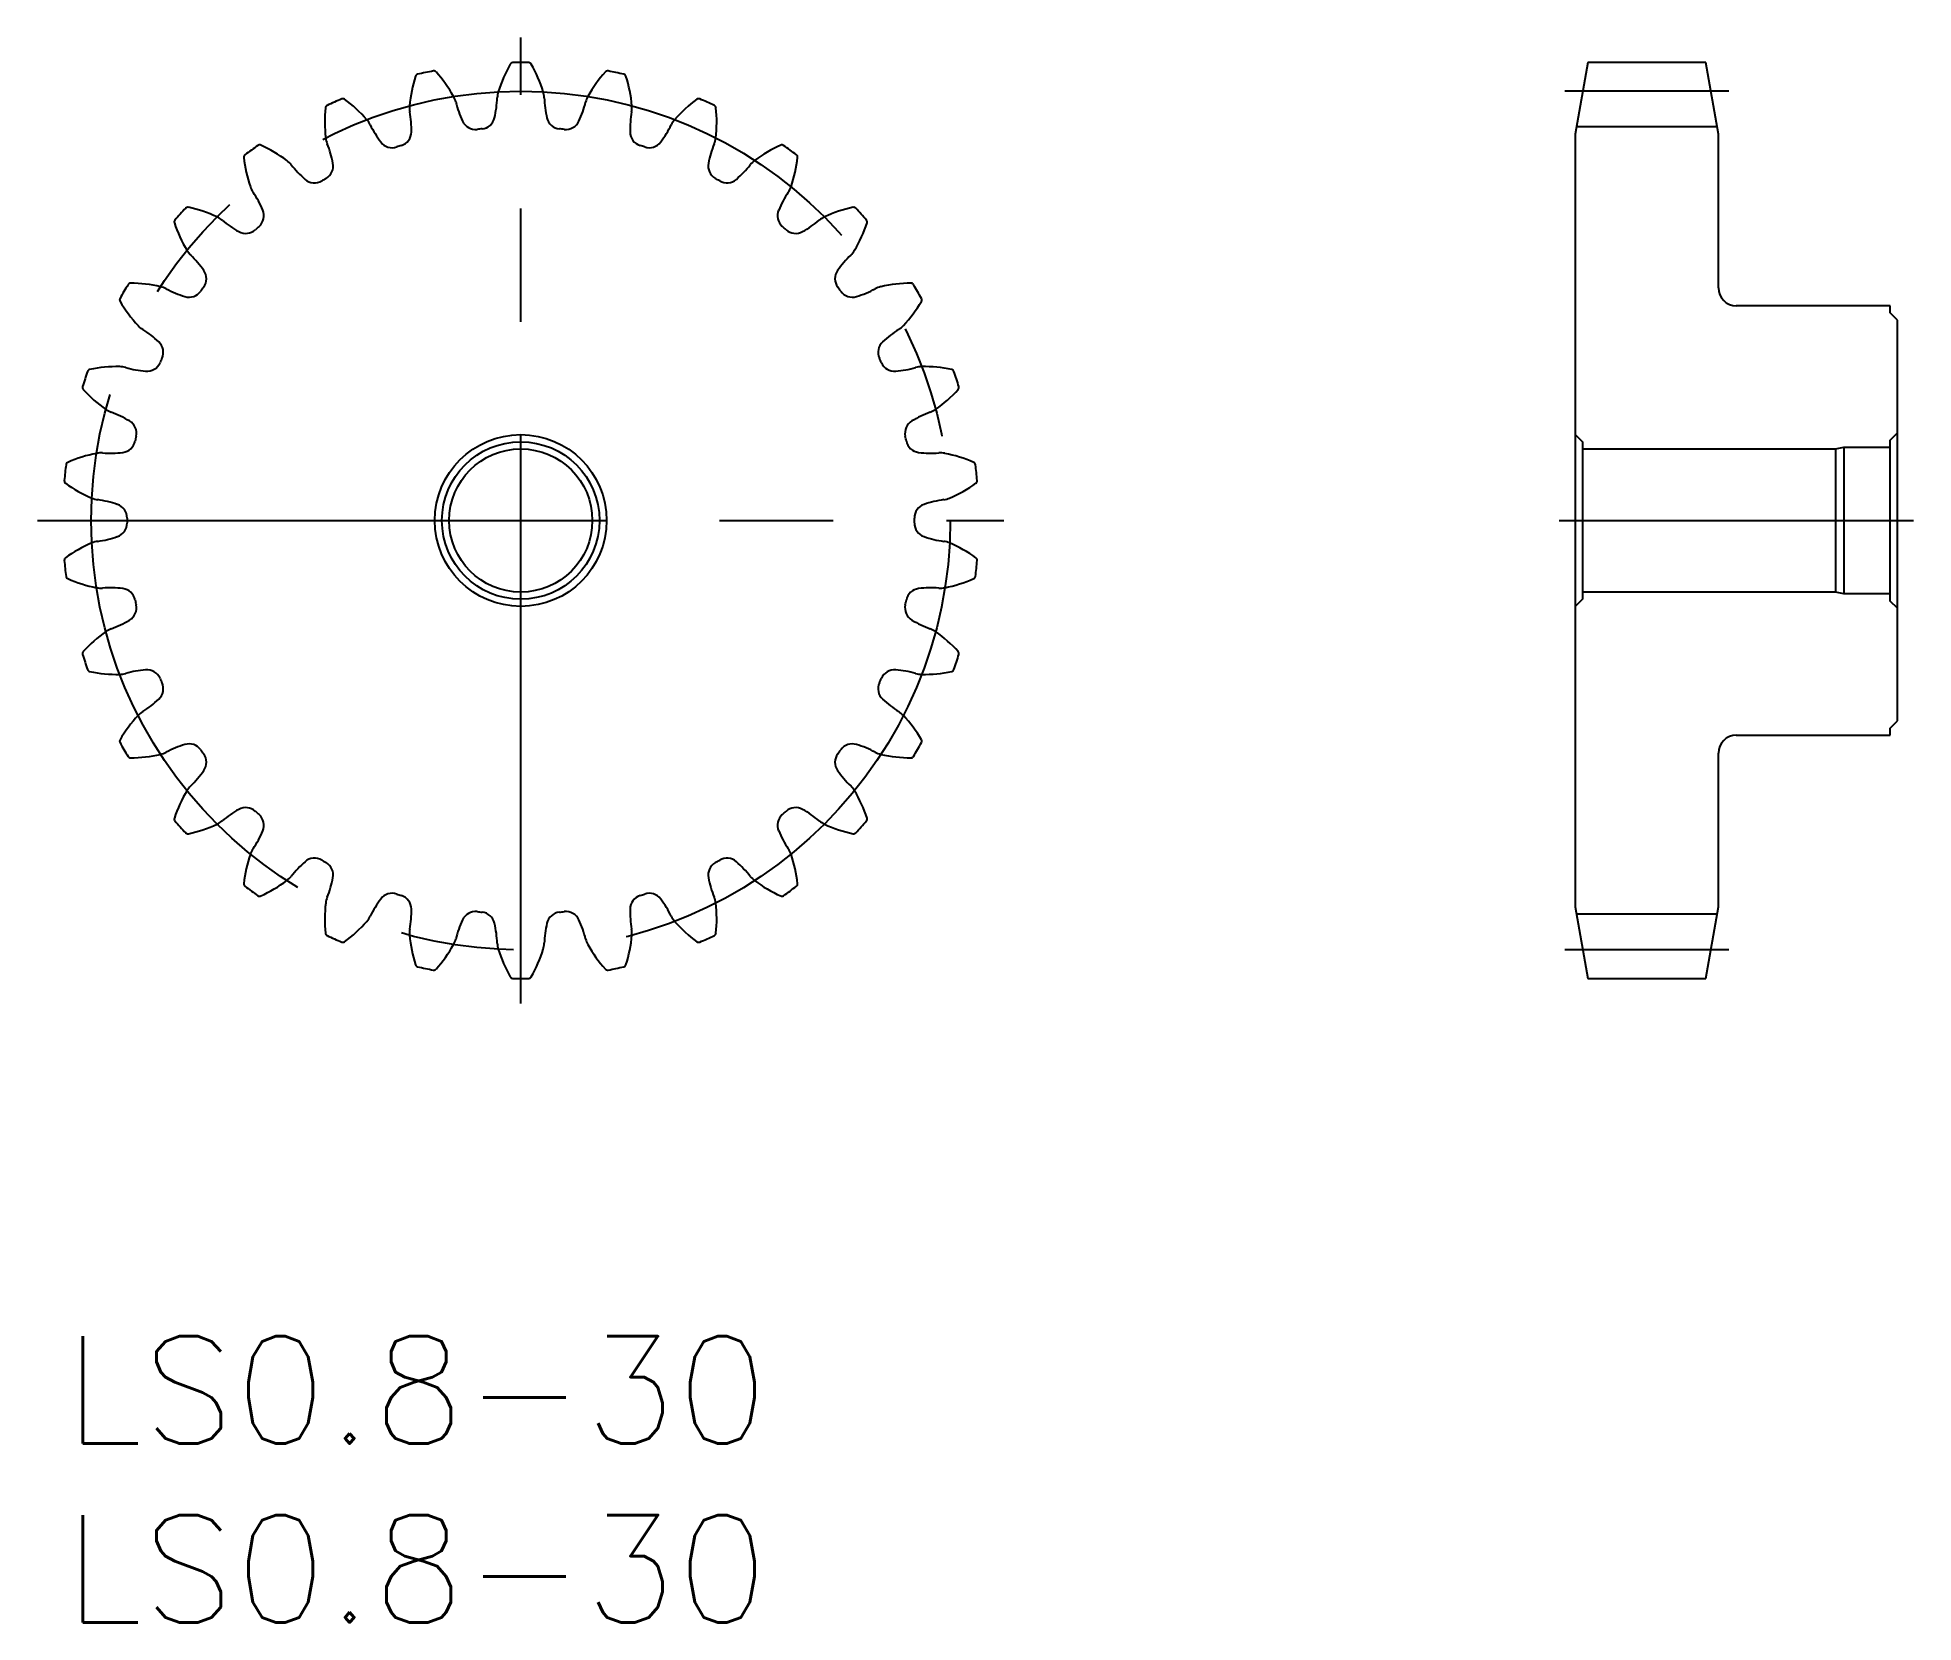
# Model space of a CAD drawing. Extents: x -0.7 to 51.7, y -8 to 36.3.
import ezdxf

# ---------------------------------------------------------------- set-up
doc = ezdxf.new("R2010")
doc.units = 0
doc.header["$LTSCALE"] = 0.5
doc.linetypes.add('CENTER', pattern=[50.8, 31.75, -6.35, 6.35, -6.35])
for name, color, linetype in [('MSM_CENTER', 1, 'CENTER'), ('MSM_CONTINUOUS', 7, 'CONTINUOUS'), ('MSM_PART_NUMBER', 7, 'CONTINUOUS')]:
    doc.layers.add(name, color=color, linetype=linetype)
doc.styles.get("Standard").update_dxf_attribs({"font": 'txt.shx', "height": 3, "bigfont": 'bigfont.shx'})

# ---------------------------------------------------------------- blocks, each defined once
blk = doc.blocks.new('*U17')
at = {"layer": 'MSM_PART_NUMBER'}
blk.add_text('LS0.8-30', height=3, dxfattribs=at).set_placement((0, -3))
blk = doc.blocks.new('*U18')
at = {"layer": 'MSM_PART_NUMBER'}
blk.add_text('LS0.8-30', height=3, dxfattribs=at).set_placement((0, -8))

msp = doc.modelspace()

# ---------------------------------------------------------------- linework, layer by layer
at = {"layer": 'MSM_CENTER'}
for p, q in [((12.752, 9.3), (12.752, 36.3)), ((46.502, 34.8), (41.925, 34.8)), ((-0.748, 22.8), (26.252, 22.8)), ((41.764, 22.8), (51.664, 22.8)), ((46.502, 10.8), (41.925, 10.8))]:
    msp.add_line(p, q, dxfattribs=at)
msp.add_circle((12.752, 22.8), 12, dxfattribs=at)
at = {"layer": 'MSM_CONTINUOUS'}
for p, q in [((42.566, 35.6), (42.214, 33.6)), ((45.861, 35.6), (42.566, 35.6)), ((46.214, 33.6), (45.861, 35.6)), ((42.214, 33.6), (42.214, 12)), ((46.178, 33.8), (42.249, 33.8)), ((46.214, 29.3), (46.214, 33.6)), ((51.014, 28.8), (46.714, 28.8)), ((51.014, 28.6), (51.014, 28.8)), ((51.214, 28.4), (51.014, 28.6)), ((51.214, 17.2), (51.214, 28.4)), ((42.214, 25.2), (42.414, 25)), ((51.014, 25.05), (51.214, 25.25)), ((42.414, 25), (42.414, 20.6)), ((42.414, 24.8), (49.484, 24.8)), ((49.484, 24.8), (49.714, 24.85)), ((49.484, 24.8), (49.484, 20.8)), ((49.714, 24.85), (49.714, 20.75)), ((49.714, 24.85), (51.014, 24.85)), ((51.014, 20.55), (51.014, 25.05)), ((42.414, 20.6), (42.214, 20.4)), ((49.484, 20.8), (42.414, 20.8)), ((49.714, 20.75), (49.484, 20.8)), ((51.014, 20.75), (49.714, 20.75)), ((51.214, 20.35), (51.014, 20.55)), ((46.714, 16.8), (51.014, 16.8)), ((51.014, 17), (51.214, 17.2)), ((51.014, 16.8), (51.014, 17)), ((46.214, 12), (46.214, 16.3)), ((42.214, 12), (42.566, 10)), ((46.178, 11.8), (42.249, 11.8)), ((45.861, 10), (46.214, 12)), ((42.566, 10), (45.861, 10))]:
    msp.add_line(p, q, dxfattribs=at)
for radius in [2.4, 2.2, 2]:
    msp.add_circle((12.752, 22.8), radius, dxfattribs=at)
for centre, radius, start, end in [((13.382, 34.064), 3.75, 162.074, 175), ((9.89, 35.194), 0.08, 103.0026, 162.074), ((12.752, 22.8), 12.8, 100.9974, 103.0026), ((10.325, 35.286), 0.08, 41.926, 100.9974), ((7.595, 32.834), 3.75, 29, 41.926), ((15.71, 33.687), 3.75, 150.074, 163), ((12.529, 35.518), 0.08, 91.0026, 150.074), ((12.752, 22.8), 12.8, 88.9974, 91.0026), ((12.974, 35.518), 0.08, 29.926, 88.9974), ((9.794, 33.687), 3.75, 17, 29.926), ((17.909, 32.834), 3.75, 138.074, 151), ((15.178, 35.286), 0.08, 79.0026, 138.074), ((12.752, 22.8), 12.8, 76.9974, 79.0026), ((15.614, 35.194), 0.08, 17.926, 76.9974), ((12.122, 34.064), 3.75, 5, 17.926), ((10.3, 34.334), 0.657, 14.0804, 29), ((9.097, 34.728), 3, 347.0463, 357.8556), ((12.752, 34.592), 0.657, 163, 177.9196), ((12.752, 34.592), 0.657, 2.0804, 17), ((16.406, 34.728), 3, 182.1444, 192.9537), ((15.203, 34.334), 0.657, 151, 165.9196), ((11.026, 33.949), 3.75, 174.074, 187), ((7.375, 34.328), 0.08, 115.0026, 174.074), ((12.752, 22.8), 12.8, 112.9974, 115.0026), ((7.782, 34.509), 0.08, 53.926, 112.9974), ((5.621, 31.543), 3.75, 41, 53.926), ((10.3, 34.334), 0.657, 175, 189.9196), ((6.697, 33.707), 3, 359.0463, 9.8556), ((13.846, 35.227), 3, 194.1444, 204.9537), ((11.657, 35.227), 3, 335.0463, 345.8556), ((18.806, 33.707), 3, 170.1444, 180.9537), ((15.203, 34.334), 0.657, 350.0804, 5), ((19.882, 31.543), 3.75, 126.074, 139), ((17.721, 34.509), 0.08, 67.0026, 126.074), ((12.752, 22.8), 12.8, 64.9974, 67.0026), ((18.128, 34.328), 0.08, 5.926, 64.9974), ((14.477, 33.949), 3.75, 353, 5.926), ((7.956, 33.572), 0.657, 26.0804, 41), ((11.239, 35.183), 3, 206.1444, 216.9537), ((9.297, 33.664), 0.4, 287.64, 359.0463), ((11.489, 34.13), 0.4, 204.9537, 276.36), ((12.752, 22.8), 11, 95.64, 96.36), ((11.631, 34.145), 0.4, 275.64, 347.0463), ((13.872, 34.145), 0.4, 192.9537, 264.36), ((12.752, 22.8), 11, 83.64, 84.36), ((14.014, 34.13), 0.4, 263.64, 335.0463), ((16.206, 33.664), 0.4, 180.9537, 252.36), ((14.265, 35.183), 3, 323.0463, 333.8556), ((17.548, 33.572), 0.657, 139, 153.9196), ((5.096, 32.958), 0.08, 127.0026, 186.074), ((12.752, 22.8), 12.8, 124.9974, 127.0026), ((5.456, 33.22), 0.08, 65.926, 124.9974), ((3.959, 29.869), 3.75, 53, 65.926), ((7.956, 33.572), 0.657, 187, 201.9196), ((4.562, 32.21), 3, 11.0463, 21.8556), ((9.161, 33.62), 0.4, 216.9537, 288.36), ((12.752, 22.8), 11, 107.64, 108.36), ((12.752, 22.8), 11, 71.64, 72.36), ((16.342, 33.62), 0.4, 251.64, 323.0463), ((20.941, 32.21), 3, 158.1444, 168.9537), ((17.548, 33.572), 0.657, 338.0804, 353), ((21.544, 29.869), 3.75, 114.074, 127), ((20.047, 33.22), 0.08, 55.0026, 114.074), ((12.752, 22.8), 12.8, 52.9974, 55.0026), ((20.407, 32.958), 0.08, 353.926, 52.9974), ((8.745, 33.347), 3.75, 186.074, 199), ((5.821, 32.34), 0.657, 38.0804, 53), ((8.697, 34.598), 3, 218.1444, 228.9537), ((7.114, 32.708), 0.4, 299.64, 11.0463), ((18.389, 32.708), 0.4, 168.9537, 240.36), ((16.806, 34.598), 3, 311.0463, 321.8556), ((19.683, 32.34), 0.657, 127, 141.9196), ((16.758, 33.347), 3.75, 341, 353.926), ((5.821, 32.34), 0.657, 199, 213.9196), ((2.784, 30.302), 3, 23.0463, 33.8556), ((6.99, 32.637), 0.4, 228.9537, 300.36), ((12.752, 22.8), 11, 119.64, 120.36), ((12.752, 22.8), 11, 59.64, 60.36), ((18.514, 32.637), 0.4, 239.64, 311.0463), ((22.719, 30.302), 3, 146.1444, 156.9537), ((19.683, 32.34), 0.657, 326.0804, 341), ((12.752, 22.8), 12.8, 136.9974, 139.0026), ((3.449, 31.475), 0.08, 77.926, 136.9974), ((2.682, 27.887), 3.75, 65, 77.926), ((5.177, 31.32), 0.4, 311.64, 23.0463), ((20.326, 31.32), 0.4, 156.9537, 228.36), ((22.822, 27.887), 3.75, 102.074, 115), ((22.054, 31.475), 0.08, 43.0026, 102.074), ((12.752, 22.8), 12.8, 40.9974, 43.0026), ((3.151, 31.145), 0.08, 139.0026, 198.074), ((6.64, 32.283), 3.75, 198.074, 211), ((3.989, 30.69), 0.657, 50.0804, 65), ((6.333, 33.497), 3, 230.1444, 240.9537), ((5.07, 31.224), 0.4, 240.9537, 312.36), ((12.752, 22.8), 11, 131.64, 132.36), ((12.752, 22.8), 11, 47.64, 48.36), ((20.433, 31.224), 0.4, 227.64, 299.0463), ((19.17, 33.497), 3, 299.0463, 309.8556), ((21.514, 30.69), 0.657, 115, 129.9196), ((18.863, 32.283), 3.75, 329, 341.926), ((22.352, 31.145), 0.08, 341.926, 40.9974), ((3.989, 30.69), 0.657, 211, 225.9196), ((1.443, 28.066), 3, 35.0463, 45.8556), ((24.061, 28.066), 3, 134.1444, 144.9537), ((21.514, 30.69), 0.657, 314.0804, 329), ((12.752, 22.8), 12.8, 148.9974, 151.0026), ((1.849, 29.352), 0.08, 89.926, 148.9974), ((1.844, 25.682), 3.75, 77, 89.926), ((3.571, 29.559), 0.4, 323.64, 35.0463), ((21.932, 29.559), 0.4, 144.9537, 216.36), ((23.659, 25.682), 3.75, 90.074, 103), ((23.655, 29.352), 0.08, 31.0026, 90.074), ((12.752, 22.8), 12.8, 28.9974, 31.0026), ((1.626, 28.966), 0.08, 151.0026, 210.0741), ((4.802, 30.805), 3.75, 210.074, 223), ((2.54, 28.696), 0.657, 62.0804, 77), ((4.249, 31.928), 3, 242.1444, 252.9537), ((3.487, 29.443), 0.4, 252.9537, 324.36), ((12.752, 22.8), 11, 143.64, 144.36), ((12.752, 22.8), 11, 35.64, 36.36), ((22.016, 29.443), 0.4, 215.64, 287.0463), ((21.254, 31.928), 3, 287.0463, 297.8556), ((22.963, 28.696), 0.657, 103, 117.9196), ((20.701, 30.805), 3.75, 317, 329.926), ((23.877, 28.966), 0.08, 329.926, 28.9974), ((46.714, 29.3), 0.5, 180, 270), ((2.54, 28.696), 0.657, 223, 237.9196), ((0.595, 25.599), 3, 47.0463, 57.8556), ((2.367, 27.502), 0.4, 335.64, 47.0463), ((23.137, 27.502), 0.4, 132.9537, 204.36), ((24.908, 25.599), 3, 122.1444, 132.9537), ((22.963, 28.696), 0.657, 302.0804, 317), ((12.752, 22.8), 11, 155.64, 156.36), ((12.752, 22.8), 11, 23.64, 24.36), ((12.752, 22.8), 12.8, 160.9974, 163.0026), ((0.725, 26.942), 0.08, 101.926, 160.9974), ((1.483, 23.351), 3.75, 89, 101.926), ((1.537, 26.444), 0.657, 74.0804, 89), ((2.537, 29.961), 3, 254.1444, 264.9537), ((2.308, 27.371), 0.4, 264.9537, 336.36), ((23.195, 27.371), 0.4, 203.64, 275.0463), ((22.966, 29.961), 3, 275.0463, 285.8556), ((23.966, 26.444), 0.657, 91, 105.9196), ((24.02, 23.351), 3.75, 78.074, 91), ((24.778, 26.942), 0.08, 19.0026, 78.074), ((12.752, 22.8), 12.8, 16.9974, 19.0026), ((0.587, 26.518), 0.08, 163.0026, 222.074), ((3.311, 28.978), 3.75, 222.074, 235), ((22.192, 28.978), 3.75, 305, 317.926), ((24.916, 26.518), 0.08, 317.926, 16.9974), ((1.537, 26.444), 0.657, 235, 249.9196), ((0.279, 23.01), 3, 59.0463, 69.8556), ((25.225, 23.01), 3, 110.1444, 120.9537), ((23.966, 26.444), 0.657, 290.0804, 305), ((1.616, 25.24), 0.4, 347.64, 59.0463), ((23.887, 25.24), 0.4, 120.9537, 192.36), ((1.615, 20.996), 3.75, 101, 113.926), ((1.025, 24.033), 0.657, 86.0804, 101), ((1.271, 27.681), 3, 266.1444, 276.9537), ((1.586, 25.1), 0.4, 276.9537, 348.36), ((12.752, 22.8), 11, 167.64, 168.36), ((12.752, 22.8), 11, 11.64, 12.36), ((23.917, 25.1), 0.4, 191.64, 263.0463), ((24.232, 27.681), 3, 263.0463, 273.8556), ((24.479, 24.033), 0.657, 79, 93.9196), ((23.888, 20.996), 3.75, 66.074, 79), ((12.752, 22.8), 12.8, 172.9974, 175.0026), ((0.127, 24.351), 0.08, 113.926, 172.9974), ((25.377, 24.351), 0.08, 7.0026, 66.074), ((12.752, 22.8), 12.8, 4.9974, 7.0026), ((0.08, 23.908), 0.08, 175.0026, 234.074), ((2.233, 26.88), 3.75, 234.074, 247), ((23.27, 26.88), 3.75, 293, 305.926), ((25.423, 23.908), 0.08, 305.926, 4.9974), ((1.025, 24.033), 0.657, 247, 261.9196), ((0.507, 20.413), 3, 71.0463, 81.8556), ((1.352, 22.872), 0.4, 359.64, 71.0463), ((24.151, 22.872), 0.4, 108.9537, 180.36), ((24.996, 20.413), 3, 98.1444, 108.9537), ((24.479, 24.033), 0.657, 278.0804, 293), ((1.352, 22.728), 0.4, 288.9537, 0.36), ((12.752, 22.8), 11, 179.64, 180.36), ((12.752, 22.8), 11, 359.64, 0.36), ((24.151, 22.728), 0.4, 179.64, 251.0463), ((2.233, 18.72), 3.75, 113, 125.926), ((1.025, 21.567), 0.657, 98.0804, 113), ((0.507, 25.187), 3, 278.1444, 288.9537), ((24.996, 25.187), 3, 251.0463, 261.8556), ((24.479, 21.567), 0.657, 67, 81.9196), ((23.27, 18.72), 3.75, 54.074, 67), ((0.08, 21.692), 0.08, 125.926, 184.9974), ((12.752, 22.8), 12.8, 184.9974, 187.0026), ((12.752, 22.8), 12.8, 352.9974, 355.0026), ((25.423, 21.692), 0.08, 355.0026, 54.074), ((0.127, 21.249), 0.08, 187.0026, 246.074), ((1.615, 24.604), 3.75, 246.074, 259), ((23.888, 24.604), 3.75, 281, 293.926), ((25.377, 21.249), 0.08, 293.926, 352.9974), ((1.025, 21.567), 0.657, 259, 273.9196), ((1.271, 17.919), 3, 83.0463, 93.8556), ((1.586, 20.5), 0.4, 11.64, 83.0463), ((1.616, 20.36), 0.4, 300.9537, 12.36), ((12.752, 22.8), 11, 191.64, 192.36), ((23.887, 20.36), 0.4, 167.64, 239.0463), ((12.752, 22.8), 11, 347.64, 348.36), ((23.917, 20.5), 0.4, 96.9537, 168.36), ((24.232, 17.919), 3, 86.1444, 96.9537), ((24.479, 21.567), 0.657, 266.0804, 281), ((0.279, 22.59), 3, 290.1444, 300.9537), ((25.225, 22.59), 3, 239.0463, 249.8556), ((3.311, 16.622), 3.75, 125, 137.926), ((1.537, 19.156), 0.657, 110.0804, 125), ((23.966, 19.156), 0.657, 55, 69.9196), ((22.192, 16.622), 3.75, 42.074, 55), ((0.587, 19.082), 0.08, 137.926, 196.9974), ((12.752, 22.8), 12.8, 196.9974, 199.0026), ((12.752, 22.8), 12.8, 340.9974, 343.0026), ((24.916, 19.082), 0.08, 343.0026, 42.074), ((0.725, 18.658), 0.08, 199.0026, 258.074), ((1.483, 22.249), 3.75, 258.074, 271), ((1.537, 19.156), 0.657, 271, 285.9196), ((2.537, 15.639), 3, 95.0463, 105.8556), ((2.308, 18.229), 0.4, 23.64, 95.0463), ((12.752, 22.8), 11, 203.64, 204.36), ((12.752, 22.8), 11, 335.64, 336.36), ((23.195, 18.229), 0.4, 84.9537, 156.36), ((22.966, 15.639), 3, 74.1444, 84.9537), ((23.966, 19.156), 0.657, 254.0804, 269), ((24.02, 22.249), 3.75, 269, 281.926), ((24.778, 18.658), 0.08, 281.926, 340.9974), ((2.367, 18.098), 0.4, 312.9537, 24.36), ((23.137, 18.098), 0.4, 155.64, 227.0463), ((4.802, 14.795), 3.75, 137, 149.926), ((2.54, 16.904), 0.657, 122.0804, 137), ((0.595, 20.001), 3, 302.1444, 312.9537), ((24.908, 20.001), 3, 227.0463, 237.8556), ((22.963, 16.904), 0.657, 43, 57.9196), ((20.701, 14.795), 3.75, 30.074, 43), ((46.714, 16.3), 0.5, 90, 180), ((1.626, 16.634), 0.08, 149.926, 208.9974), ((12.752, 22.8), 12.8, 208.9974, 211.0026), ((1.844, 19.918), 3.75, 270.074, 283), ((2.54, 16.904), 0.657, 283, 297.9196), ((4.249, 13.672), 3, 107.0463, 117.8556), ((3.487, 16.157), 0.4, 35.64, 107.0463), ((12.752, 22.8), 11, 215.64, 216.36), ((3.571, 16.041), 0.4, 324.9537, 36.36), ((21.932, 16.041), 0.4, 143.64, 215.0463), ((12.752, 22.8), 11, 323.64, 324.36), ((22.016, 16.157), 0.4, 72.9537, 144.36), ((21.254, 13.672), 3, 62.1444, 72.9537), ((22.963, 16.904), 0.657, 242.0804, 257), ((23.659, 19.918), 3.75, 257, 269.926), ((12.752, 22.8), 12.8, 328.9974, 331.0026), ((23.877, 16.634), 0.08, 331.0026, 30.074), ((1.849, 16.248), 0.08, 211.0026, 270.074), ((1.443, 17.534), 3, 314.1444, 324.9537), ((24.061, 17.534), 3, 215.0463, 225.8556), ((23.655, 16.248), 0.08, 269.926, 328.9974), ((6.64, 13.317), 3.75, 149, 161.926), ((3.989, 14.91), 0.657, 134.0804, 149), ((21.514, 14.91), 0.657, 31, 45.9196), ((18.863, 13.317), 3.75, 18.074, 31), ((6.333, 12.103), 3, 119.0463, 129.8556), ((5.07, 14.376), 0.4, 47.64, 119.0463), ((20.433, 14.376), 0.4, 60.9537, 132.36), ((19.17, 12.103), 3, 50.1444, 60.9537), ((3.151, 14.455), 0.08, 161.926, 220.9974), ((12.752, 22.8), 12.8, 220.9974, 223.0026), ((2.682, 17.713), 3.75, 282.074, 295), ((3.989, 14.91), 0.657, 295, 309.9196), ((12.752, 22.8), 11, 227.64, 228.36), ((5.177, 14.28), 0.4, 336.9537, 48.36), ((20.326, 14.28), 0.4, 131.64, 203.0463), ((12.752, 22.8), 11, 311.64, 312.36), ((21.514, 14.91), 0.657, 230.0804, 245), ((22.822, 17.713), 3.75, 245, 257.926), ((12.752, 22.8), 12.8, 316.9974, 319.0026), ((22.352, 14.455), 0.08, 319.0026, 18.074), ((3.449, 14.125), 0.08, 223.0026, 282.074), ((2.784, 15.298), 3, 326.1444, 336.9537), ((22.719, 15.298), 3, 203.0463, 213.8556), ((22.054, 14.125), 0.08, 257.926, 316.9974), ((8.745, 12.253), 3.75, 161, 173.926), ((5.821, 13.26), 0.657, 146.0804, 161), ((8.697, 11.002), 3, 131.0463, 141.8556), ((6.99, 12.963), 0.4, 59.64, 131.0463), ((12.752, 22.8), 11, 239.64, 240.36), ((7.114, 12.892), 0.4, 348.9537, 60.36), ((18.389, 12.892), 0.4, 119.64, 191.0463), ((12.752, 22.8), 11, 299.64, 300.36), ((18.514, 12.963), 0.4, 48.9537, 120.36), ((16.806, 11.002), 3, 38.1444, 48.9537), ((19.683, 13.26), 0.657, 19, 33.9196), ((16.758, 12.253), 3.75, 6.074, 19), ((5.096, 12.642), 0.08, 173.926, 232.9974), ((3.959, 15.731), 3.75, 294.074, 307), ((5.821, 13.26), 0.657, 307, 321.9196), ((4.562, 13.39), 3, 338.1444, 348.9537), ((20.941, 13.39), 3, 191.0463, 201.8556), ((19.683, 13.26), 0.657, 218.0804, 233), ((21.544, 15.731), 3.75, 233, 245.926), ((20.407, 12.642), 0.08, 307.0026, 6.074), ((12.752, 22.8), 12.8, 232.9974, 235.0026), ((5.456, 12.38), 0.08, 235.0026, 294.074), ((11.026, 11.651), 3.75, 173, 185.926), ((7.956, 12.028), 0.657, 158.0804, 173), ((11.239, 10.417), 3, 143.0463, 153.8556), ((9.161, 11.98), 0.4, 71.64, 143.0463), ((12.752, 22.8), 11, 251.64, 252.36), ((9.297, 11.936), 0.4, 0.9537, 72.36), ((16.206, 11.936), 0.4, 107.64, 179.0463), ((12.752, 22.8), 11, 287.64, 288.36), ((16.342, 11.98), 0.4, 36.9537, 108.36), ((14.265, 10.417), 3, 26.1444, 36.9537), ((17.548, 12.028), 0.657, 7, 21.9196), ((14.477, 11.651), 3.75, 354.074, 7), ((20.047, 12.38), 0.08, 245.926, 304.9974), ((12.752, 22.8), 12.8, 304.9974, 307.0026), ((5.621, 14.057), 3.75, 306.074, 319), ((7.956, 12.028), 0.657, 319, 333.9196), ((6.697, 11.893), 3, 350.1444, 0.9537), ((13.846, 10.373), 3, 155.0463, 165.8556), ((11.489, 11.47), 0.4, 83.64, 155.0463), ((12.752, 22.8), 11, 263.64, 264.36), ((11.631, 11.455), 0.4, 12.9537, 84.36), ((9.097, 10.872), 3, 2.1444, 12.9537), ((16.406, 10.872), 3, 167.0463, 177.8556), ((13.872, 11.455), 0.4, 95.64, 167.0463), ((12.752, 22.8), 11, 275.64, 276.36), ((14.014, 11.47), 0.4, 24.9537, 96.36), ((11.657, 10.373), 3, 14.1444, 24.9537), ((18.806, 11.893), 3, 179.0463, 189.8556), ((17.548, 12.028), 0.657, 206.0804, 221), ((19.882, 14.057), 3.75, 221, 233.926), ((7.375, 11.272), 0.08, 185.926, 244.9974), ((12.752, 22.8), 12.8, 244.9974, 247.0026), ((7.782, 11.091), 0.08, 247.0026, 306.074), ((10.3, 11.266), 0.657, 170.0804, 185), ((13.382, 11.536), 3.75, 185, 197.926), ((10.3, 11.266), 0.657, 331, 345.9196), ((15.203, 11.266), 0.657, 194.0804, 209), ((12.122, 11.536), 3.75, 342.074, 355), ((15.203, 11.266), 0.657, 355, 9.9196), ((17.721, 11.091), 0.08, 233.926, 292.9974), ((12.752, 22.8), 12.8, 292.9974, 295.0026), ((18.128, 11.272), 0.08, 295.0026, 354.074), ((7.595, 12.766), 3.75, 318.074, 331), ((12.752, 11.008), 0.657, 182.0804, 197), ((15.71, 11.913), 3.75, 197, 209.926), ((9.794, 11.913), 3.75, 330.074, 343), ((12.752, 11.008), 0.657, 343, 357.9196), ((17.909, 12.766), 3.75, 209, 221.926), ((9.89, 10.406), 0.08, 197.926, 256.9974), ((12.752, 22.8), 12.8, 256.9974, 259.0026), ((10.325, 10.314), 0.08, 259.0026, 318.074), ((12.529, 10.082), 0.08, 209.926, 268.9974), ((12.752, 22.8), 12.8, 268.9974, 271.0026), ((12.974, 10.082), 0.08, 271.0026, 330.074), ((15.178, 10.314), 0.08, 221.926, 280.9974), ((12.752, 22.8), 12.8, 280.9974, 283.0026), ((15.614, 10.406), 0.08, 283.0026, 342.074)]:
    msp.add_arc(centre, radius, start, end, dxfattribs=at)

# ---------------------------------------------------------------- block references
for name in ['*U17', '*U18']:
    msp.add_blockref(name, (0, 0), dxfattribs=at)

doc.saveas('drawing.dxf')
